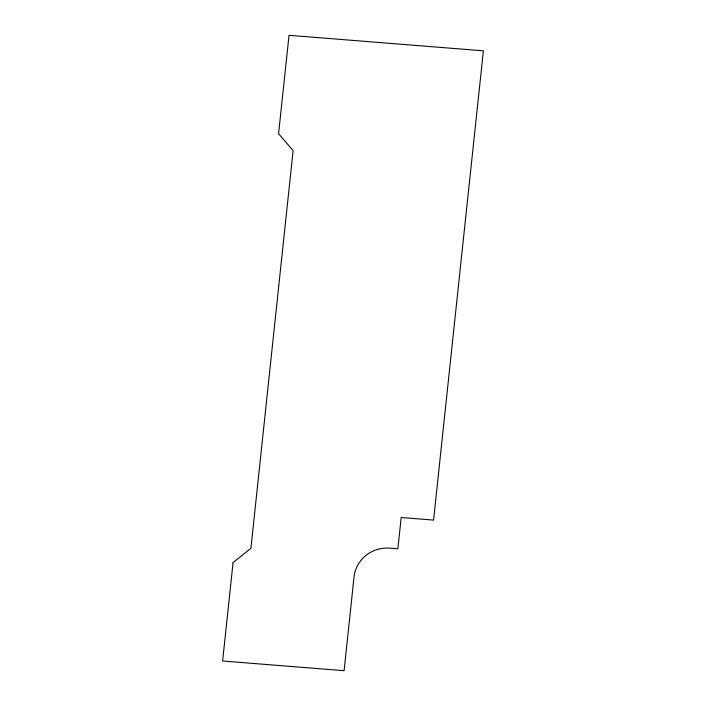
<?xml version="1.0" encoding="UTF-8"?>
<svg xmlns="http://www.w3.org/2000/svg" width="706" height="706" viewBox="0 0 706 706"><rect width="100%" height="100%" fill="white"/><g stroke="black" fill="none" stroke-linecap="round" stroke-linejoin="round"><path stroke-width="1.06" d="M233.068 562.603L222.619 661.001L344.096 670.7L354.05 576.846A32.644 31.311 -14.1 0 1 389.765 548.147L397.866 548.791L401.185 517.507L433.572 520.093L483.381 50.823L289.028 35.3L278.579 133.699L293.114 150.634L250.921 548.253L233.068 562.603"/></g></svg>
